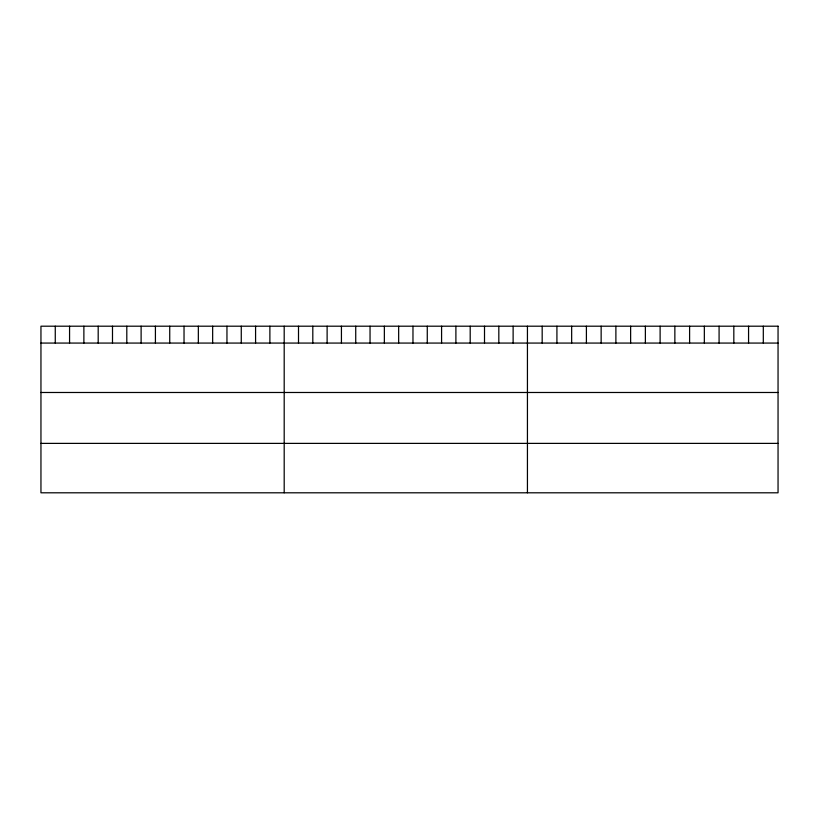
<?xml version="1.0" encoding="UTF-8"?>
<svg xmlns="http://www.w3.org/2000/svg" width="819" height="819" viewBox="0 0 819 819"><rect width="100%" height="100%" fill="white"/><g stroke="black" fill="none" stroke-linecap="round" stroke-linejoin="round"><path stroke-width="1.23" d="M40.95 343.069L778.05 343.069M40.95 392.485L778.05 392.485M40.95 443.386L778.05 443.386M763.308 326.197L763.308 343.069M748.566 326.197L748.566 343.069M733.824 326.197L733.824 343.069M719.082 326.197L719.082 343.069M704.34 326.197L704.34 343.069M689.598 326.197L689.598 343.069M674.856 326.197L674.856 343.069M660.114 326.197L660.114 343.069M645.372 326.197L645.372 343.069M630.63 326.197L630.63 343.069M615.888 326.197L615.888 343.069M601.146 326.197L601.146 343.069M586.404 326.197L586.404 343.069M571.662 326.197L571.662 343.069M556.92 326.197L556.92 343.069M542.178 326.197L542.178 343.069M527.436 326.197L527.436 492.803M513.124 326.197L513.124 343.069M498.822 326.197L498.822 343.069M484.51 326.197L484.51 343.069M470.198 326.197L470.198 343.069M455.896 326.197L455.896 343.069M441.584 326.197L441.584 343.069M427.272 326.197L427.272 343.069M412.971 326.197L412.971 343.069M398.658 326.197L398.658 343.069M384.357 326.197L384.357 343.069M370.045 326.197L370.045 343.069M355.733 326.197L355.733 343.069M341.431 326.197L341.431 343.069M327.119 326.197L327.119 343.069M312.807 326.197L312.807 343.069M298.505 326.197L298.505 343.069M284.193 326.197L284.193 492.803M269.881 326.197L269.881 343.069M255.579 326.197L255.579 343.069M241.267 326.197L241.267 343.069M226.955 326.197L226.955 343.069M212.653 326.197L212.653 343.069M198.341 326.197L198.341 343.069M184.029 326.197L184.029 343.069M169.728 326.197L169.728 343.069M155.415 326.197L155.415 343.069M141.114 326.197L141.114 343.069M126.802 326.197L126.802 343.069M112.49 326.197L112.49 343.069M98.188 326.197L98.188 343.069M83.876 326.197L83.876 343.069M69.564 326.197L69.564 343.069M55.262 326.197L55.262 343.069M778.05 326.197L40.95 326.197L40.95 492.803L778.05 492.803L778.05 326.197"/></g></svg>
